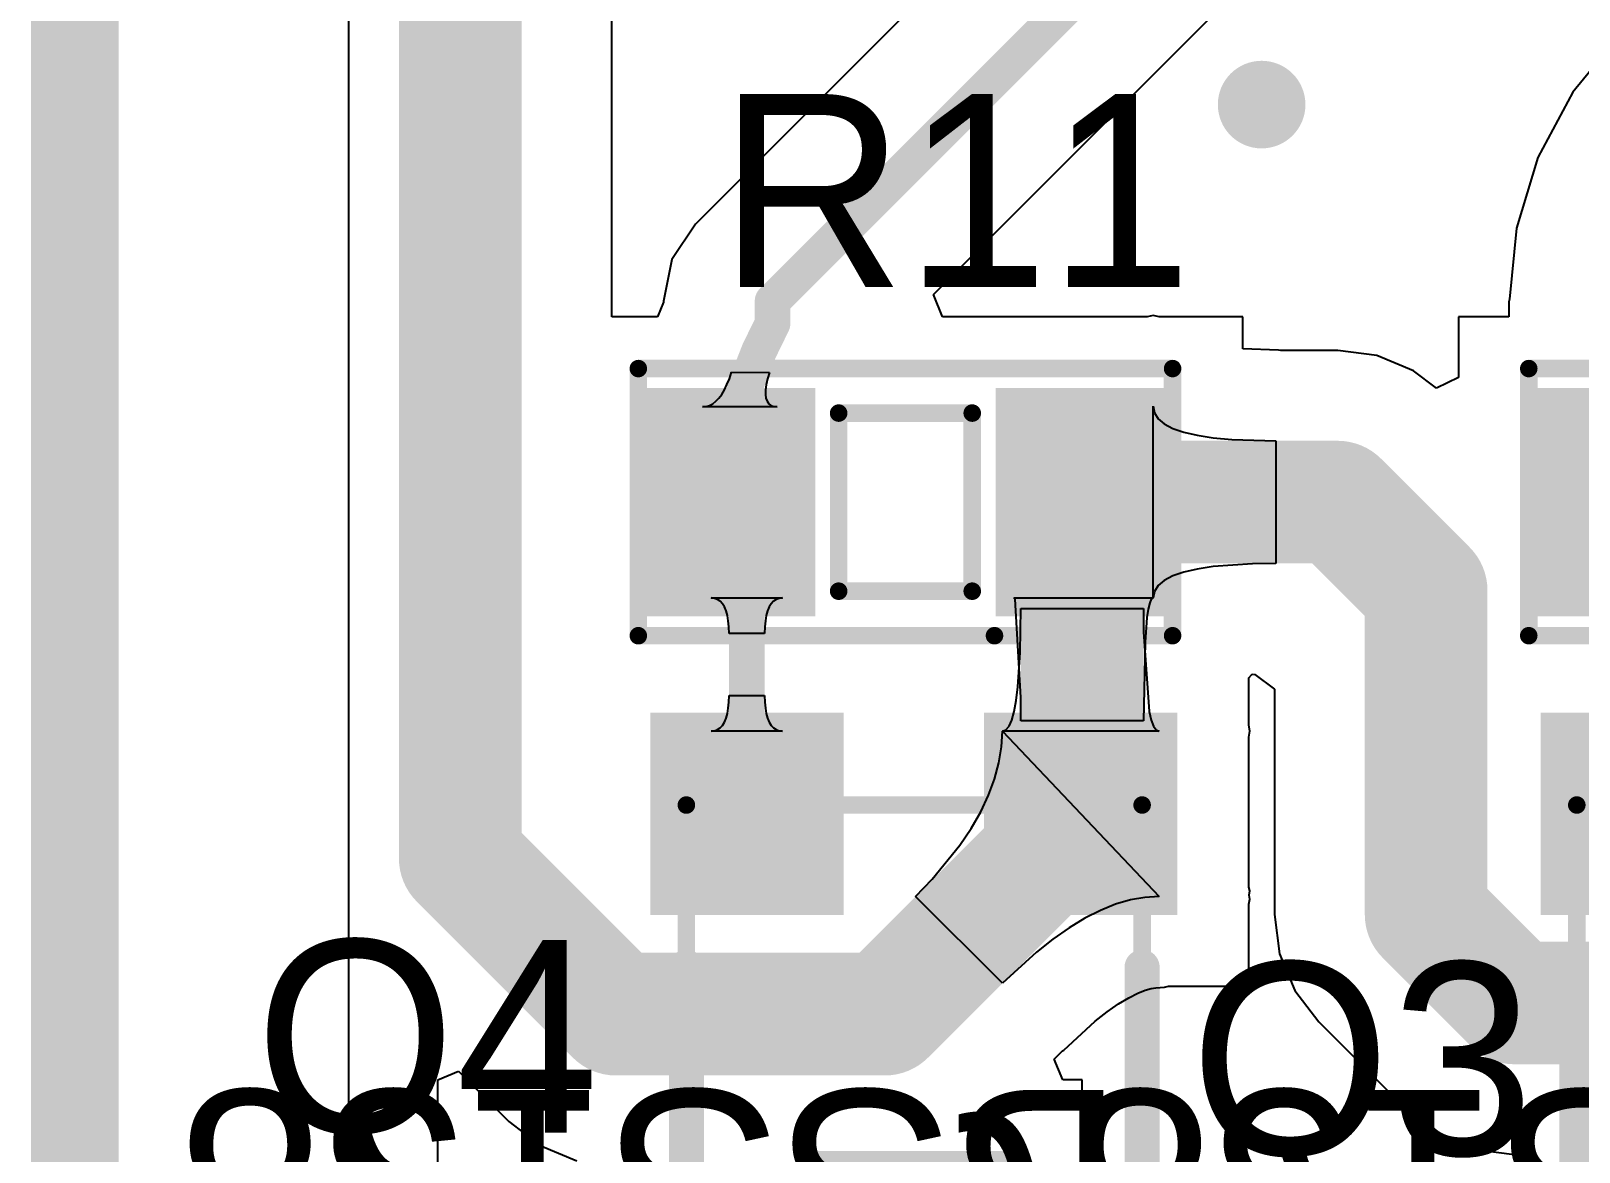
# Model space of a CAD drawing. Header units: millimetres. Extents: x -0.28 to 4.38, y -0.01 to 4.88.
# Drawn here: x -0.0064 to 0.3413, y 1.014 to 1.2658 of the extents above; entities that cross this region are included whole.
import ezdxf

# ---------------------------------------------------------------- set-up
doc = ezdxf.new("R2010")
doc.units = ezdxf.units.MM
doc.header["$MEASUREMENT"] = 0
for name, color, linetype in [('BottomLayer', 5, 'Continuous'), ('BottomSolder', 6, 'Continuous'), ('Mechanical1', 6, 'Continuous'), ('Mechanical7', 56, 'Continuous'), ('MultiLayer', 9, 'Continuous'), ('PadHoleLayer', 156, 'Continuous'), ('TopLayer', 1, 'Continuous'), ('TopOverlay', 2, 'Continuous'), ('TopPaste', 8, 'Continuous'), ('TopSolder', 216, 'Continuous')]:
    doc.layers.add(name, color=color, linetype=linetype)

# ---------------------------------------------------------------- blocks, each defined once
blk = doc.blocks.new('JP1_D1T_8')
at = {"layer": 'BottomLayer'}
blk.add_solid([(-0.0315, -0.0315), (0.0315, -0.0315), (-0.0315, 0.0315), (0.0315, 0.0315)], dxfattribs=at)
at = {"layer": 'BottomSolder'}
blk.add_solid([(-0.0355, -0.0355), (0.0355, -0.0355), (-0.0355, 0.0355), (0.0355, 0.0355)], dxfattribs=at)
at = {"layer": 'MultiLayer'}
blk.add_solid([(-0.0315, -0.0315), (0.0315, -0.0315), (-0.0315, 0.0315), (0.0315, 0.0315)], dxfattribs=at)
at = {"layer": 'PadHoleLayer', "const_width": 0.02165}
blk.add_lwpolyline([(-0.01083, 0, 1), (0.01083, 0, 1)], format="xyb", close=True, dxfattribs=at)
at = {"layer": 'TopLayer'}
blk.add_solid([(-0.0315, -0.0315), (0.0315, -0.0315), (-0.0315, 0.0315), (0.0315, 0.0315)], dxfattribs=at)
at = {"layer": 'TopOverlay'}
for points, const_width in [([(0.00492, 0.08071, 1), (-0.00492, 0.08071, 1)], 0.00984), ([(-0.00738, 0.08071, 1), (-0.00246, 0.08071, 1)], 0.00492), ([(0.00246, 0.08071, 1), (0.00738, 0.08071, 1)], 0.00492), ([(-0.05709, 0.05512, 1), (-0.05315, 0.05512, 1)], 0.00394), ([(-0.05709, 0.05512, 1), (-0.05315, 0.05512, 1)], 0.00394), ([(0.05315, 0.05512, 1), (0.05709, 0.05512, 1)], 0.00394), ([(0.05315, 0.05512, 1), (0.05709, 0.05512, 1)], 0.00394), ([(-0.05709, -0.05512, 1), (-0.05315, -0.05512, 1)], 0.00394), ([(-0.05709, -0.05512, 1), (-0.05315, -0.05512, 1)], 0.00394), ([(0.05315, -0.05512, 1), (0.05709, -0.05512, 1)], 0.00394), ([(0.05315, -0.05512, 1), (0.05709, -0.05512, 1)], 0.00394)]:
    blk.add_lwpolyline(points, format="xyb", close=True, dxfattribs=dict(at, const_width=const_width))
at = {"layer": 'TopOverlay', "const_width": 0.00787}
for points in [[(-0.05512, 0.05512), (-0.05512, -0.05512)], [(0.05512, 0.05512), (-0.05512, 0.05512)], [(0.05512, 0.05512), (0.05512, -0.05512)], [(0.05512, -0.05512), (-0.05512, -0.05512)]]:
    blk.add_lwpolyline(points, dxfattribs=at)
at = {"layer": 'TopSolder'}
blk.add_solid([(-0.0355, -0.0355), (0.0355, -0.0355), (-0.0355, 0.0355), (0.0355, 0.0355)], dxfattribs=at)
blk = doc.blocks.new('RES_SMD_0603_BIG_92')
at = {"layer": 'TopLayer'}
for points in [[(-0.05575, -0.02165), (-0.02425, -0.02165), (-0.05575, 0.02165), (-0.02425, 0.02165)], [(0.02425, -0.02165), (0.05575, -0.02165), (0.02425, 0.02165), (0.05575, 0.02165)]]:
    blk.add_solid(points, dxfattribs=at)
at = {"layer": 'TopOverlay', "const_width": 0.00394}
for points in [[(-0.06, 0.03), (0.06, 0.03)], [(-0.06, -0.03), (-0.06, 0.03)], [(0.06, -0.03), (0.06, 0.03)], [(-0.015, 0.02), (0.015, 0.02)], [(-0.015, -0.02), (-0.015, 0.02)], [(0.015, -0.02), (0.015, 0.02)], [(-0.015, -0.02), (0.015, -0.02)], [(-0.06, -0.03), (0.02, -0.03)], [(0.02, -0.03), (0.06, -0.03)]]:
    blk.add_lwpolyline(points, dxfattribs=at)
at = {"layer": 'TopOverlay', "const_width": 0.00197}
for points in [[(-0.06098, 0.03, 1), (-0.05902, 0.03, 1)], [(-0.06098, 0.03, 1), (-0.05902, 0.03, 1)], [(0.05902, 0.03, 1), (0.06098, 0.03, 1)], [(0.05902, 0.03, 1), (0.06098, 0.03, 1)], [(-0.01599, 0.02, 1), (-0.01402, 0.02, 1)], [(-0.01599, 0.02, 1), (-0.01402, 0.02, 1)], [(0.01401, 0.02, 1), (0.01598, 0.02, 1)], [(0.01401, 0.02, 1), (0.01598, 0.02, 1)], [(-0.01599, -0.02, 1), (-0.01402, -0.02, 1)], [(-0.01599, -0.02, 1), (-0.01402, -0.02, 1)], [(0.01401, -0.02, 1), (0.01598, -0.02, 1)], [(0.01401, -0.02, 1), (0.01598, -0.02, 1)], [(-0.06098, -0.03, 1), (-0.05902, -0.03, 1)], [(-0.06098, -0.03, 1), (-0.05902, -0.03, 1)], [(0.01901, -0.03, 1), (0.02098, -0.03, 1)], [(0.01901, -0.03, 1), (0.02098, -0.03, 1)], [(0.05902, -0.03, 1), (0.06098, -0.03, 1)], [(0.05902, -0.03, 1), (0.06098, -0.03, 1)]]:
    blk.add_lwpolyline(points, format="xyb", close=True, dxfattribs=at)
at = {"layer": 'TopPaste'}
for points in [[(-0.05575, -0.02165), (-0.02425, -0.02165), (-0.05575, 0.02165), (-0.02425, 0.02165)], [(0.02425, -0.02165), (0.05575, -0.02165), (0.02425, 0.02165), (0.05575, 0.02165)]]:
    blk.add_solid(points, dxfattribs=at)
at = {"layer": 'TopSolder'}
for points in [[(-0.05975, -0.02565), (-0.02025, -0.02565), (-0.05975, 0.02565), (-0.02025, 0.02565)], [(0.02025, -0.02565), (0.05975, -0.02565), (0.02025, 0.02565), (0.05975, 0.02565)]]:
    blk.add_solid(points, dxfattribs=at)
blk = doc.blocks.new('RES_SMD_0603_BIG_96')
at = {"layer": 'TopLayer'}
for points in [[(-0.05575, -0.02165), (-0.02425, -0.02165), (-0.05575, 0.02165), (-0.02425, 0.02165)], [(0.02425, -0.02165), (0.05575, -0.02165), (0.02425, 0.02165), (0.05575, 0.02165)]]:
    blk.add_solid(points, dxfattribs=at)
at = {"layer": 'TopOverlay', "const_width": 0.00394}
for points in [[(-0.06, 0.03), (0.06, 0.03)], [(-0.06, -0.03), (-0.06, 0.03)], [(0.06, -0.03), (0.06, 0.03)], [(-0.015, 0.02), (0.015, 0.02)], [(-0.015, -0.02), (-0.015, 0.02)], [(0.015, -0.02), (0.015, 0.02)], [(-0.015, -0.02), (0.015, -0.02)], [(-0.06, -0.03), (0.02, -0.03)], [(0.02, -0.03), (0.06, -0.03)]]:
    blk.add_lwpolyline(points, dxfattribs=at)
at = {"layer": 'TopOverlay', "const_width": 0.00197}
for points in [[(-0.06098, 0.03, 1), (-0.05902, 0.03, 1)], [(-0.06098, 0.03, 1), (-0.05902, 0.03, 1)], [(0.05902, 0.03, 1), (0.06098, 0.03, 1)], [(0.05902, 0.03, 1), (0.06098, 0.03, 1)], [(-0.01599, 0.02, 1), (-0.01402, 0.02, 1)], [(-0.01599, 0.02, 1), (-0.01402, 0.02, 1)], [(0.01401, 0.02, 1), (0.01598, 0.02, 1)], [(0.01401, 0.02, 1), (0.01598, 0.02, 1)], [(-0.01599, -0.02, 1), (-0.01402, -0.02, 1)], [(-0.01599, -0.02, 1), (-0.01402, -0.02, 1)], [(0.01401, -0.02, 1), (0.01598, -0.02, 1)], [(0.01401, -0.02, 1), (0.01598, -0.02, 1)], [(-0.06098, -0.03, 1), (-0.05902, -0.03, 1)], [(-0.06098, -0.03, 1), (-0.05902, -0.03, 1)], [(0.01901, -0.03, 1), (0.02098, -0.03, 1)], [(0.01901, -0.03, 1), (0.02098, -0.03, 1)], [(0.05902, -0.03, 1), (0.06098, -0.03, 1)], [(0.05902, -0.03, 1), (0.06098, -0.03, 1)]]:
    blk.add_lwpolyline(points, format="xyb", close=True, dxfattribs=at)
at = {"layer": 'TopPaste'}
for points in [[(-0.05575, -0.02165), (-0.02425, -0.02165), (-0.05575, 0.02165), (-0.02425, 0.02165)], [(0.02425, -0.02165), (0.05575, -0.02165), (0.02425, 0.02165), (0.05575, 0.02165)]]:
    blk.add_solid(points, dxfattribs=at)
at = {"layer": 'TopSolder'}
for points in [[(-0.05975, -0.02565), (-0.02025, -0.02565), (-0.05975, 0.02565), (-0.02025, 0.02565)], [(0.02025, -0.02565), (0.05975, -0.02565), (0.02025, 0.02565), (0.05975, 0.02565)]]:
    blk.add_solid(points, dxfattribs=at)
blk = doc.blocks.new('SOT23____138_120')
at = {"layer": 'Mechanical7', "const_width": 0.00394}
for points in [[(0.05118, 0.04921), (-0.05118, 0.04921)], [(-0.05118, 0.04921), (-0.05118, -0.05118)], [(0.05118, 0.04921), (0.05118, -0.05118)], [(0.05118, -0.05118), (-0.05118, -0.05118)]]:
    blk.add_lwpolyline(points, dxfattribs=at)
at = {"layer": 'Mechanical7', "const_width": 0.00197}
for points in [[(-0.05217, 0.04921, 1), (-0.0502, 0.04921, 1)], [(-0.05217, 0.04921, 1), (-0.0502, 0.04921, 1)], [(0.0502, 0.04921, 1), (0.05217, 0.04921, 1)], [(0.0502, 0.04921, 1), (0.05217, 0.04921, 1)], [(-0.05217, -0.05118, 1), (-0.0502, -0.05118, 1)], [(-0.05217, -0.05118, 1), (-0.0502, -0.05118, 1)], [(0.0502, -0.05118, 1), (0.05217, -0.05118, 1)], [(0.0502, -0.05118, 1), (0.05217, -0.05118, 1)]]:
    blk.add_lwpolyline(points, format="xyb", close=True, dxfattribs=at)
at = {"layer": 'Mechanical7'}
for points in [[(-0.01181, 0.04921), (0.01181, 0.04921), (-0.01181, 0.05906), (0.01181, 0.05906)], [(-0.04823, -0.06004), (-0.02461, -0.06004), (-0.04823, -0.0502), (-0.02461, -0.0502)], [(0.02461, -0.06004), (0.04823, -0.06004), (0.02461, -0.0502), (0.04823, -0.0502)]]:
    blk.add_solid(points, dxfattribs=at)
at = {"layer": 'TopLayer'}
for points in [[(-0.01772, 0.03051), (0.01772, 0.03051), (-0.01772, 0.06791), (0.01772, 0.06791)], [(-0.05512, -0.06791), (-0.01969, -0.06791), (-0.05512, -0.03051), (-0.01969, -0.03051)], [(0.01988, -0.06791), (0.05531, -0.06791), (0.01988, -0.03051), (0.05531, -0.03051)]]:
    blk.add_solid(points, dxfattribs=at)
at = {"layer": 'TopOverlay', "const_width": 0.00787}
for points in [[(-0.05118, 0.04921), (-0.05118, -0.01476)], [(-0.03346, 0.04921), (-0.05118, 0.04921)], [(0.05118, 0.04921), (0.03346, 0.04921)], [(0.05118, 0.04921), (0.05118, -0.01476)]]:
    blk.add_lwpolyline(points, dxfattribs=at)
at = {"layer": 'TopOverlay', "const_width": 0.00394}
for points in [[(-0.05315, 0.04921, 1), (-0.04921, 0.04921, 1)], [(-0.05315, 0.04921, 1), (-0.04921, 0.04921, 1)], [(-0.03543, 0.04921, 1), (-0.0315, 0.04921, 1)], [(0.0315, 0.04921, 1), (0.03543, 0.04921, 1)], [(0.04921, 0.04921, 1), (0.05315, 0.04921, 1)], [(0.04921, 0.04921, 1), (0.05315, 0.04921, 1)], [(-0.05315, -0.01476, 1), (-0.04921, -0.01476, 1)], [(0.04921, -0.01476, 1), (0.05315, -0.01476, 1)]]:
    blk.add_lwpolyline(points, format="xyb", close=True, dxfattribs=at)
at = {"layer": 'TopPaste'}
for points in [[(-0.01772, 0.03051), (0.01772, 0.03051), (-0.01772, 0.06791), (0.01772, 0.06791)], [(-0.05512, -0.06791), (-0.01969, -0.06791), (-0.05512, -0.03051), (-0.01969, -0.03051)], [(0.01988, -0.06791), (0.05531, -0.06791), (0.01988, -0.03051), (0.05531, -0.03051)]]:
    blk.add_solid(points, dxfattribs=at)
at = {"layer": 'TopSolder'}
for points in [[(-0.02172, 0.02651), (0.02172, 0.02651), (-0.02172, 0.07191), (0.02172, 0.07191)], [(-0.05912, -0.07191), (-0.01569, -0.07191), (-0.05912, -0.02651), (-0.01569, -0.02651)], [(0.01588, -0.07191), (0.05931, -0.07191), (0.01588, -0.02651), (0.05931, -0.02651)]]:
    blk.add_solid(points, dxfattribs=at)
at = {"layer": 'Mechanical7'}
for s, p in [('Q3', (-0.04724, 0.02953)), ('BSS138', (-0.04724, 0.0128))]:
    blk.add_text(s, height=0.043307, dxfattribs=at).set_placement(p)
blk = doc.blocks.new('SOT23____138_122')
at = {"layer": 'Mechanical7', "const_width": 0.00394}
for points in [[(-0.05118, 0.04921), (-0.05118, -0.05118)], [(0.05118, 0.04921), (-0.05118, 0.04921)], [(0.05118, 0.04921), (0.05118, -0.05118)], [(0.05118, -0.05118), (-0.05118, -0.05118)]]:
    blk.add_lwpolyline(points, dxfattribs=at)
at = {"layer": 'Mechanical7', "const_width": 0.00197}
for points in [[(-0.05217, 0.04921, 1), (-0.0502, 0.04921, 1)], [(-0.05217, 0.04921, 1), (-0.0502, 0.04921, 1)], [(0.0502, 0.04921, 1), (0.05217, 0.04921, 1)], [(0.0502, 0.04921, 1), (0.05217, 0.04921, 1)], [(-0.05217, -0.05118, 1), (-0.0502, -0.05118, 1)], [(-0.05217, -0.05118, 1), (-0.0502, -0.05118, 1)], [(0.0502, -0.05118, 1), (0.05217, -0.05118, 1)], [(0.0502, -0.05118, 1), (0.05217, -0.05118, 1)]]:
    blk.add_lwpolyline(points, format="xyb", close=True, dxfattribs=at)
at = {"layer": 'Mechanical7'}
for points in [[(-0.01181, 0.04921), (0.01181, 0.04921), (-0.01181, 0.05906), (0.01181, 0.05906)], [(-0.04823, -0.06004), (-0.02461, -0.06004), (-0.04823, -0.0502), (-0.02461, -0.0502)], [(0.02461, -0.06004), (0.04823, -0.06004), (0.02461, -0.0502), (0.04823, -0.0502)]]:
    blk.add_solid(points, dxfattribs=at)
at = {"layer": 'TopLayer'}
for points in [[(-0.01772, 0.03051), (0.01772, 0.03051), (-0.01772, 0.06791), (0.01772, 0.06791)], [(-0.05512, -0.06791), (-0.01969, -0.06791), (-0.05512, -0.03051), (-0.01969, -0.03051)], [(0.01988, -0.06791), (0.05531, -0.06791), (0.01988, -0.03051), (0.05531, -0.03051)]]:
    blk.add_solid(points, dxfattribs=at)
at = {"layer": 'TopOverlay', "const_width": 0.00787}
for points in [[(-0.03346, 0.04921), (-0.05118, 0.04921)], [(-0.05118, 0.04921), (-0.05118, -0.01476)], [(0.05118, 0.04921), (0.03346, 0.04921)], [(0.05118, 0.04921), (0.05118, -0.01476)]]:
    blk.add_lwpolyline(points, dxfattribs=at)
at = {"layer": 'TopOverlay', "const_width": 0.00394}
for points in [[(-0.05315, 0.04921, 1), (-0.04921, 0.04921, 1)], [(-0.05315, 0.04921, 1), (-0.04921, 0.04921, 1)], [(-0.03543, 0.04921, 1), (-0.0315, 0.04921, 1)], [(0.0315, 0.04921, 1), (0.03543, 0.04921, 1)], [(0.04921, 0.04921, 1), (0.05315, 0.04921, 1)], [(0.04921, 0.04921, 1), (0.05315, 0.04921, 1)], [(-0.05315, -0.01476, 1), (-0.04921, -0.01476, 1)], [(0.04921, -0.01476, 1), (0.05315, -0.01476, 1)]]:
    blk.add_lwpolyline(points, format="xyb", close=True, dxfattribs=at)
at = {"layer": 'TopPaste'}
for points in [[(-0.01772, 0.03051), (0.01772, 0.03051), (-0.01772, 0.06791), (0.01772, 0.06791)], [(-0.05512, -0.06791), (-0.01969, -0.06791), (-0.05512, -0.03051), (-0.01969, -0.03051)], [(0.01988, -0.06791), (0.05531, -0.06791), (0.01988, -0.03051), (0.05531, -0.03051)]]:
    blk.add_solid(points, dxfattribs=at)
at = {"layer": 'TopSolder'}
for points in [[(-0.02172, 0.02651), (0.02172, 0.02651), (-0.02172, 0.07191), (0.02172, 0.07191)], [(-0.05912, -0.07191), (-0.01569, -0.07191), (-0.05912, -0.02651), (-0.01569, -0.02651)], [(0.01588, -0.07191), (0.05931, -0.07191), (0.01588, -0.02651), (0.05931, -0.02651)]]:
    blk.add_solid(points, dxfattribs=at)
at = {"layer": 'Mechanical7'}
for s, p in [('Q4', (-0.04724, 0.02953)), ('BSS138', (-0.04724, 0.0128))]:
    blk.add_text(s, height=0.043307, dxfattribs=at).set_placement(p)

msp = doc.modelspace()

# ---------------------------------------------------------------- linework, layer by layer
at = {"layer": 'BottomLayer'}
msp.add_line((0.065, 0.35422), (0.065, 1.42), dxfattribs=at)
at = {"layer": 'Mechanical1'}
for const_width in [0.01969, 0.01181]:
    msp.add_lwpolyline([(0.00342, 0.15387), (0.00342, 3.61843)], dxfattribs=dict(at, const_width=const_width))
at = {"layer": 'TopLayer'}
for p, q in [((0.12407, 1.20165), (0.12407, 1.38589)), ((0.2185, 1.29811), (0.14284, 1.22245)), ((0.19626, 1.20665), (0.26811, 1.2785)), ((0.35002, 1.26446), (0.33988, 1.25209)), ((0.33988, 1.25209), (0.33204, 1.23744)), ((0.33204, 1.23744), (0.32722, 1.22154)), ((0.14284, 1.22245), (0.13754, 1.21451)), ((0.32722, 1.22154), (0.32565, 1.20562)), ((0.13754, 1.21451), (0.13568, 1.20515)), ((0.19833, 1.20165), (0.19626, 1.20665)), ((0.13568, 1.20494), (0.13431, 1.20165)), ((0.13568, 1.20515), (0.13568, 1.20494)), ((0.32565, 1.20562), (0.32553, 1.205)), ((0.32553, 1.205), (0.32553, 1.20165)), ((0.13431, 1.20165), (0.12407, 1.20165)), ((0.24426, 1.20165), (0.19833, 1.20165)), ((0.24563, 1.20193), (0.24426, 1.20165)), ((0.24699, 1.20165), (0.24563, 1.20193)), ((0.26575, 1.20165), (0.24699, 1.20165)), ((0.26575, 1.19441), (0.26575, 1.20165)), ((0.32553, 1.20165), (0.31425, 1.20165)), ((0.31425, 1.20165), (0.31425, 1.18801)), ((0.27382, 1.19416), (0.26575, 1.19441)), ((0.27421, 1.19407), (0.27382, 1.19416)), ((0.28709, 1.19407), (0.27421, 1.19407)), ((0.2959, 1.19291), (0.28709, 1.19407)), ((0.30412, 1.18951), (0.2959, 1.19291)), ((0.15045, 1.18772), (0.15095, 1.18919)), ((0.15095, 1.18919), (0.15945, 1.18912)), ((0.30925, 1.18557), (0.30412, 1.18951)), ((0.14934, 1.18523), (0.14991, 1.18639)), ((0.14991, 1.18639), (0.15045, 1.18772)), ((0.15874, 1.18635), (0.15859, 1.18519)), ((0.15903, 1.18766), (0.15874, 1.18635)), ((0.15945, 1.18912), (0.15903, 1.18766)), ((0.31425, 1.18801), (0.30925, 1.18557)), ((0.14672, 1.18211), (0.14742, 1.18266)), ((0.14742, 1.18266), (0.14809, 1.18336)), ((0.14809, 1.18336), (0.14873, 1.18421)), ((0.14873, 1.18421), (0.14934, 1.18523)), ((0.15859, 1.18519), (0.15856, 1.18419)), ((0.15856, 1.18419), (0.15867, 1.18334)), ((0.15867, 1.18334), (0.15891, 1.18265)), ((0.15891, 1.18265), (0.15928, 1.18211)), ((0.14441, 1.18141), (0.14521, 1.18149)), ((0.16117, 1.18141), (0.14441, 1.18141)), ((0.14521, 1.18149), (0.14598, 1.18172)), ((0.14598, 1.18172), (0.14672, 1.18211)), ((0.15928, 1.18211), (0.15978, 1.18172)), ((0.15978, 1.18172), (0.16041, 1.18149)), ((0.16041, 1.18149), (0.16117, 1.18141)), ((0.24563, 1.13847), (0.24563, 1.18153)), ((0.24563, 1.18153), (0.2459, 1.18006)), ((0.2459, 1.18006), (0.24673, 1.17874)), ((0.24673, 1.17874), (0.24811, 1.17758)), ((0.24811, 1.17758), (0.25004, 1.17657)), ((0.25004, 1.17657), (0.25252, 1.17572)), ((0.25252, 1.17572), (0.25555, 1.17502)), ((0.25555, 1.17502), (0.25913, 1.17448)), ((0.25913, 1.17448), (0.26327, 1.17409)), ((0.26327, 1.17409), (0.27319, 1.17378)), ((0.27319, 1.17378), (0.27319, 1.14622)), ((0.25252, 1.14428), (0.25004, 1.14343)), ((0.25555, 1.14498), (0.25252, 1.14428)), ((0.25913, 1.14552), (0.25555, 1.14498)), ((0.26795, 1.14614), (0.25913, 1.14552)), ((0.27319, 1.14622), (0.26795, 1.14614)), ((0.24673, 1.14126), (0.2459, 1.13994)), ((0.24811, 1.14242), (0.24673, 1.14126)), ((0.25004, 1.14343), (0.24811, 1.14242)), ((0.14713, 1.13839), (0.14637, 1.13847)), ((0.14637, 1.13847), (0.16237, 1.13847)), ((0.14781, 1.13815), (0.14713, 1.13839)), ((0.14841, 1.13775), (0.14781, 1.13815)), ((0.14893, 1.13719), (0.14841, 1.13775)), ((0.14937, 1.13647), (0.14893, 1.13719)), ((0.15981, 1.13719), (0.15937, 1.13647)), ((0.16033, 1.13775), (0.15981, 1.13719)), ((0.16093, 1.13815), (0.16033, 1.13775)), ((0.16161, 1.13839), (0.16093, 1.13815)), ((0.16237, 1.13847), (0.16161, 1.13839)), ((0.21466, 1.13819), (0.21437, 1.13847)), ((0.21437, 1.13847), (0.24563, 1.13847)), ((0.21589, 1.11614), (0.21466, 1.13819)), ((0.24485, 1.13736), (0.24452, 1.13599)), ((0.24522, 1.13819), (0.24485, 1.13736)), ((0.24563, 1.13847), (0.24522, 1.13819)), ((0.2459, 1.13994), (0.24563, 1.13847)), ((0.14973, 1.13559), (0.14937, 1.13647)), ((0.15001, 1.13455), (0.14973, 1.13559)), ((0.15021, 1.13335), (0.15001, 1.13455)), ((0.15873, 1.13455), (0.15853, 1.13335)), ((0.15901, 1.13559), (0.15873, 1.13455)), ((0.15937, 1.13647), (0.15901, 1.13559)), ((0.21574, 1.12622), (0.21591, 1.13614)), ((0.21591, 1.13614), (0.24346, 1.13614)), ((0.24346, 1.13614), (0.2435, 1.1309)), ((0.24424, 1.13406), (0.24381, 1.12855)), ((0.24452, 1.13599), (0.24424, 1.13406)), ((0.15033, 1.13199), (0.15021, 1.13335)), ((0.15037, 1.13047), (0.15033, 1.13199)), ((0.15837, 1.13047), (0.15037, 1.13047)), ((0.15841, 1.13199), (0.15837, 1.13047)), ((0.15853, 1.13335), (0.15841, 1.13199)), ((0.2435, 1.1309), (0.24473, 1.11299)), ((0.24381, 1.12855), (0.24346, 1.11091)), ((0.21524, 1.1185), (0.21574, 1.12622)), ((0.26709, 1.12054), (0.26781, 1.12128)), ((0.26709, 1.10995), (0.26709, 1.12054)), ((0.26781, 1.12128), (0.26806, 1.12133)), ((0.26806, 1.12133), (0.26846, 1.12131)), ((0.26846, 1.12131), (0.27287, 1.118)), ((0.15033, 1.11506), (0.15037, 1.11658)), ((0.15037, 1.11658), (0.15837, 1.11658)), ((0.15837, 1.11658), (0.15841, 1.11506)), ((0.21487, 1.11547), (0.21524, 1.1185)), ((0.27287, 1.118), (0.27287, 1.06738)), ((0.15001, 1.1125), (0.15021, 1.1137)), ((0.15021, 1.1137), (0.15033, 1.11506)), ((0.15841, 1.11506), (0.15853, 1.1137)), ((0.15853, 1.1137), (0.15873, 1.1125)), ((0.21388, 1.11106), (0.21442, 1.11299)), ((0.21442, 1.11299), (0.21487, 1.11547)), ((0.21591, 1.11091), (0.21589, 1.11614)), ((0.24473, 1.11299), (0.24518, 1.11106)), ((0.14781, 1.1089), (0.14841, 1.1093)), ((0.14841, 1.1093), (0.14893, 1.10986)), ((0.14893, 1.10986), (0.14937, 1.11058)), ((0.14937, 1.11058), (0.14973, 1.11146)), ((0.14973, 1.11146), (0.15001, 1.1125)), ((0.15873, 1.1125), (0.15901, 1.11146)), ((0.15901, 1.11146), (0.15937, 1.11058)), ((0.15937, 1.11058), (0.15981, 1.10986)), ((0.15981, 1.10986), (0.16033, 1.1093)), ((0.16033, 1.1093), (0.16093, 1.1089)), ((0.21256, 1.10886), (0.21326, 1.10968)), ((0.21326, 1.10968), (0.21388, 1.11106)), ((0.24346, 1.11091), (0.21591, 1.11091)), ((0.24518, 1.11106), (0.24571, 1.10968)), ((0.24571, 1.10968), (0.2463, 1.10886)), ((0.26736, 1.10858), (0.26709, 1.10995)), ((0.14637, 1.10858), (0.14713, 1.10866)), ((0.16237, 1.10858), (0.14637, 1.10858)), ((0.14713, 1.10866), (0.14781, 1.1089)), ((0.16093, 1.1089), (0.16161, 1.10866)), ((0.16161, 1.10866), (0.16237, 1.10858)), ((0.21158, 1.10503), (0.21177, 1.10858)), ((0.21177, 1.10858), (0.21256, 1.10886)), ((0.24697, 1.10858), (0.21177, 1.10858)), ((0.21177, 1.10858), (0.24697, 1.07142)), ((0.2463, 1.10886), (0.24697, 1.10858)), ((0.26709, 1.10721), (0.26736, 1.10858)), ((0.26709, 1.07355), (0.26709, 1.10721)), ((0.26736, 1.10858), (0.26736, 1.10858)), ((0.21099, 1.10144), (0.21158, 1.10503)), ((0.21002, 1.09781), (0.21099, 1.10144)), ((0.20866, 1.09415), (0.21002, 1.09781)), ((0.2069, 1.09045), (0.20866, 1.09415)), ((0.20476, 1.08672), (0.2069, 1.09045)), ((0.20222, 1.08295), (0.20476, 1.08672)), ((0.19599, 1.0753), (0.20222, 1.08295)), ((0.19229, 1.07142), (0.19599, 1.0753)), ((0.21177, 1.05193), (0.19229, 1.07142)), ((0.24379, 1.07122), (0.24053, 1.07064)), ((0.24697, 1.07142), (0.24379, 1.07122)), ((0.26732, 1.07267), (0.26709, 1.07355)), ((0.2672, 1.07176), (0.26732, 1.07267)), ((0.26735, 1.07086), (0.2672, 1.07176)), ((0.2338, 1.0683), (0.23032, 1.06655)), ((0.2372, 1.06967), (0.2338, 1.0683)), ((0.24053, 1.07064), (0.2372, 1.06967)), ((0.26709, 1.0697), (0.26735, 1.07086)), ((0.26709, 1.0513), (0.26709, 1.0697)), ((0.22676, 1.0644), (0.22313, 1.06187)), ((0.23032, 1.06655), (0.22676, 1.0644)), ((0.27287, 1.06738), (0.27404, 1.05856)), ((0.22313, 1.06187), (0.21942, 1.05895)), ((0.21942, 1.05895), (0.21177, 1.05193)), ((0.27404, 1.05856), (0.27744, 1.05034)), ((0.24219, 1.0497), (0.24387, 1.05037)), ((0.24387, 1.05037), (0.24521, 1.05076)), ((0.24521, 1.05076), (0.24622, 1.05094)), ((0.24622, 1.05094), (0.24821, 1.05107)), ((0.24821, 1.05107), (0.2491, 1.0513)), ((0.2491, 1.0513), (0.26709, 1.0513)), ((0.27744, 1.05034), (0.28285, 1.04329)), ((0.23528, 1.04549), (0.23787, 1.04729)), ((0.23787, 1.04729), (0.24018, 1.04868)), ((0.24018, 1.04868), (0.24219, 1.0497)), ((0.22556, 1.03691), (0.23264, 1.04341)), ((0.23264, 1.04341), (0.23528, 1.04549)), ((0.28285, 1.04329), (0.30271, 1.02343)), ((0.22343, 1.03489), (0.22527, 1.03673)), ((0.22527, 1.03673), (0.22556, 1.03691)), ((0.22535, 1.03028), (0.22343, 1.03489)), ((0.085, 1.03028), (0.08962, 1.0322)), ((0.085, 0.42491), (0.085, 1.03028)), ((0.08962, 1.0322), (0.10091, 1.02091)), ((0.22969, 1.03028), (0.22535, 1.03028)), ((0.22969, 0.96665), (0.22969, 1.03028)), ((0.30271, 1.02343), (0.30977, 1.01801)), ((0.10091, 1.02091), (0.10796, 1.01549)), ((0.10796, 1.01549), (0.11618, 1.01209)), ((0.30977, 1.01801), (0.31799, 1.01461)), ((0.31799, 1.01461), (0.3268, 1.01345))]:
    msp.add_line(p, q, dxfattribs=at)
for points, const_width in [([(0.16015, 1.20515), (0.69423, 1.73923)], 0.008), ([(0.09, 1.08), (0.09, 1.4)], 0.02756), ([(0.16015, 1.20015), (0.16015, 1.20515)], 0.008), ([(0.22969, 1.15969), (0.23, 1.16)], 0.02756), ([(0.22969, 1.09031), (0.22969, 1.15969)], 0.02756), ([(0.23, 1.16), (0.28709, 1.16)], 0.02756), ([(0.28709, 1.16), (0.30695, 1.14014)], 0.02756), ([(0.15, 1.16), (0.15437, 1.15563)], 0.008), ([(0.15437, 1.09), (0.15437, 1.15563)], 0.008), ([(0.30695, 1.06738), (0.30695, 1.14014)], 0.02756), ([(0.18535, 1.045), (0.22937, 1.08902)], 0.02756), ([(0.22937, 1.09), (0.22969, 1.09031)], 0.02756), ([(0.22937, 1.08902), (0.22937, 1.09)], 0.02756), ([(0.09, 1.08), (0.125, 1.045)], 0.02756), ([(0.30695, 1.06738), (0.3268, 1.04752)], 0.02756), ([(0.3268, 1.04752), (0.38787, 1.04752)], 0.02756), ([(0.125, 1.045), (0.18535, 1.045)], 0.02756)]:
    msp.add_lwpolyline(points, dxfattribs=dict(at, const_width=const_width))
for points, const_width in [([(0.15815, 1.20515, 1), (0.16215, 1.20515, 1)], 0.004), ([(0.15815, 1.20515, 1), (0.16215, 1.20515, 1)], 0.004), ([(0.15815, 1.20015, 1), (0.16215, 1.20015, 1)], 0.004), ([(0.15815, 1.20015, 1), (0.16215, 1.20015, 1)], 0.004), ([(0.2228, 1.15969, 1), (0.23657, 1.15969, 1)], 0.01378), ([(0.2228, 1.15969, 1), (0.23657, 1.15969, 1)], 0.01378), ([(0.22311, 1.16, 1), (0.23689, 1.16, 1)], 0.01378), ([(0.22311, 1.16, 1), (0.23689, 1.16, 1)], 0.01378), ([(0.2802, 1.16, 1), (0.29398, 1.16, 1)], 0.01378), ([(0.2802, 1.16, 1), (0.29398, 1.16, 1)], 0.01378), ([(0.148, 1.16, 1), (0.152, 1.16, 1)], 0.004), ([(0.148, 1.16, 1), (0.152, 1.16, 1)], 0.004), ([(0.15237, 1.15563, 1), (0.15637, 1.15563, 1)], 0.004), ([(0.15237, 1.15563, 1), (0.15637, 1.15563, 1)], 0.004), ([(0.30006, 1.14014, 1), (0.31384, 1.14014, 1)], 0.01378), ([(0.30006, 1.14014, 1), (0.31384, 1.14014, 1)], 0.01378), ([(0.22248, 1.09, 1), (0.23626, 1.09, 1)], 0.01378), ([(0.22248, 1.09, 1), (0.23626, 1.09, 1)], 0.01378), ([(0.22248, 1.08902, 1), (0.23626, 1.08902, 1)], 0.01378), ([(0.22248, 1.08902, 1), (0.23626, 1.08902, 1)], 0.01378), ([(0.2228, 1.09031, 1), (0.23657, 1.09031, 1)], 0.01378), ([(0.2228, 1.09031, 1), (0.23657, 1.09031, 1)], 0.01378), ([(0.08311, 1.08, 1), (0.09689, 1.08, 1)], 0.01378), ([(0.08311, 1.08, 1), (0.09689, 1.08, 1)], 0.01378), ([(0.15237, 1.09, 1), (0.15637, 1.09, 1)], 0.004), ([(0.30006, 1.06738, 1), (0.31384, 1.06738, 1)], 0.01378), ([(0.30006, 1.06738, 1), (0.31384, 1.06738, 1)], 0.01378), ([(0.31991, 1.04752, 1), (0.33369, 1.04752, 1)], 0.01378), ([(0.31991, 1.04752, 1), (0.33369, 1.04752, 1)], 0.01378), ([(0.11811, 1.045, 1), (0.13189, 1.045, 1)], 0.01378), ([(0.11811, 1.045, 1), (0.13189, 1.045, 1)], 0.01378), ([(0.17846, 1.045, 1), (0.19224, 1.045, 1)], 0.01378), ([(0.17846, 1.045, 1), (0.19224, 1.045, 1)], 0.01378)]:
    msp.add_lwpolyline(points, format="xyb", close=True, dxfattribs=dict(at, const_width=const_width))
at = {"layer": 'TopLayer', "const_width": 0.008}
msp.add_lwpolyline([(0.15, 1.16, -0.124411), (0.16015, 1.20015)], format="xyb", dxfattribs=at)

# ---------------------------------------------------------------- block references
for name, p, rotation in [('JP1_D1T_8', (0.27, 1.33), 180), ('RES_SMD_0603_BIG_96', (0.19, 1.16), 360), ('RES_SMD_0603_BIG_92', (0.39, 1.16), 360), ('SOT23____138_122', (0.19197, 1.04079), 180), ('SOT23____138_120', (0.39197, 1.04079), 180)]:
    msp.add_blockref(name, p, dxfattribs=dict(rotation=rotation))

# ---------------------------------------------------------------- texts
at = {"layer": 'TopOverlay'}
for s, p in [('R11', (0.1481, 1.20835)), ('Q4', (0.04392, 1.01835)), ('Q3', (0.25392, 1.01335))]:
    msp.add_text(s, height=0.043307, dxfattribs=at).set_placement(p)

doc.saveas('drawing.dxf')
